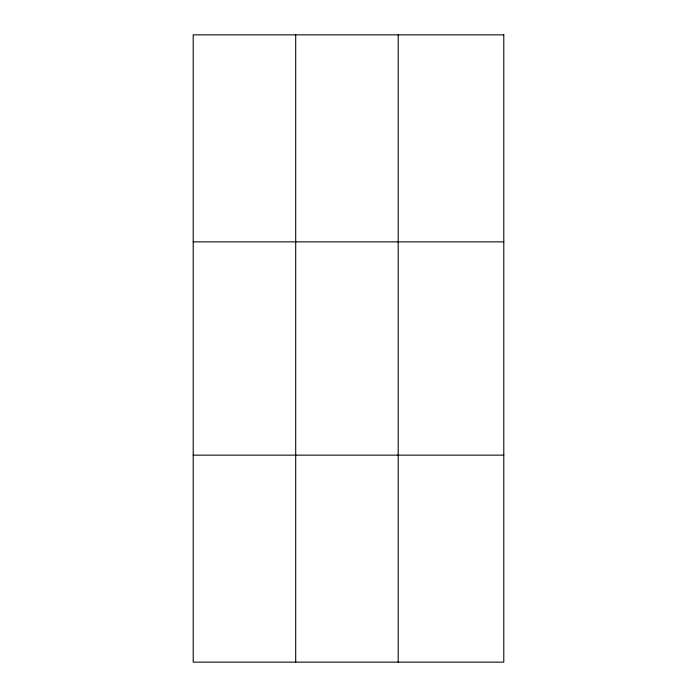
<?xml version="1.0" encoding="UTF-8"?>
<svg xmlns="http://www.w3.org/2000/svg" width="697" height="697" viewBox="0 0 697 697"><rect width="100%" height="100%" fill="white"/><g stroke="black" fill="none" stroke-linecap="round" stroke-linejoin="round"><path stroke-width="1.05" d="M295.702 662.15L295.702 34.85M398.196 662.15L398.196 34.85M193.208 241.859L503.792 241.859M193.208 455.141L503.792 455.141M503.792 34.85L503.792 662.15L193.208 662.15L193.208 34.85L503.792 34.85"/></g></svg>
